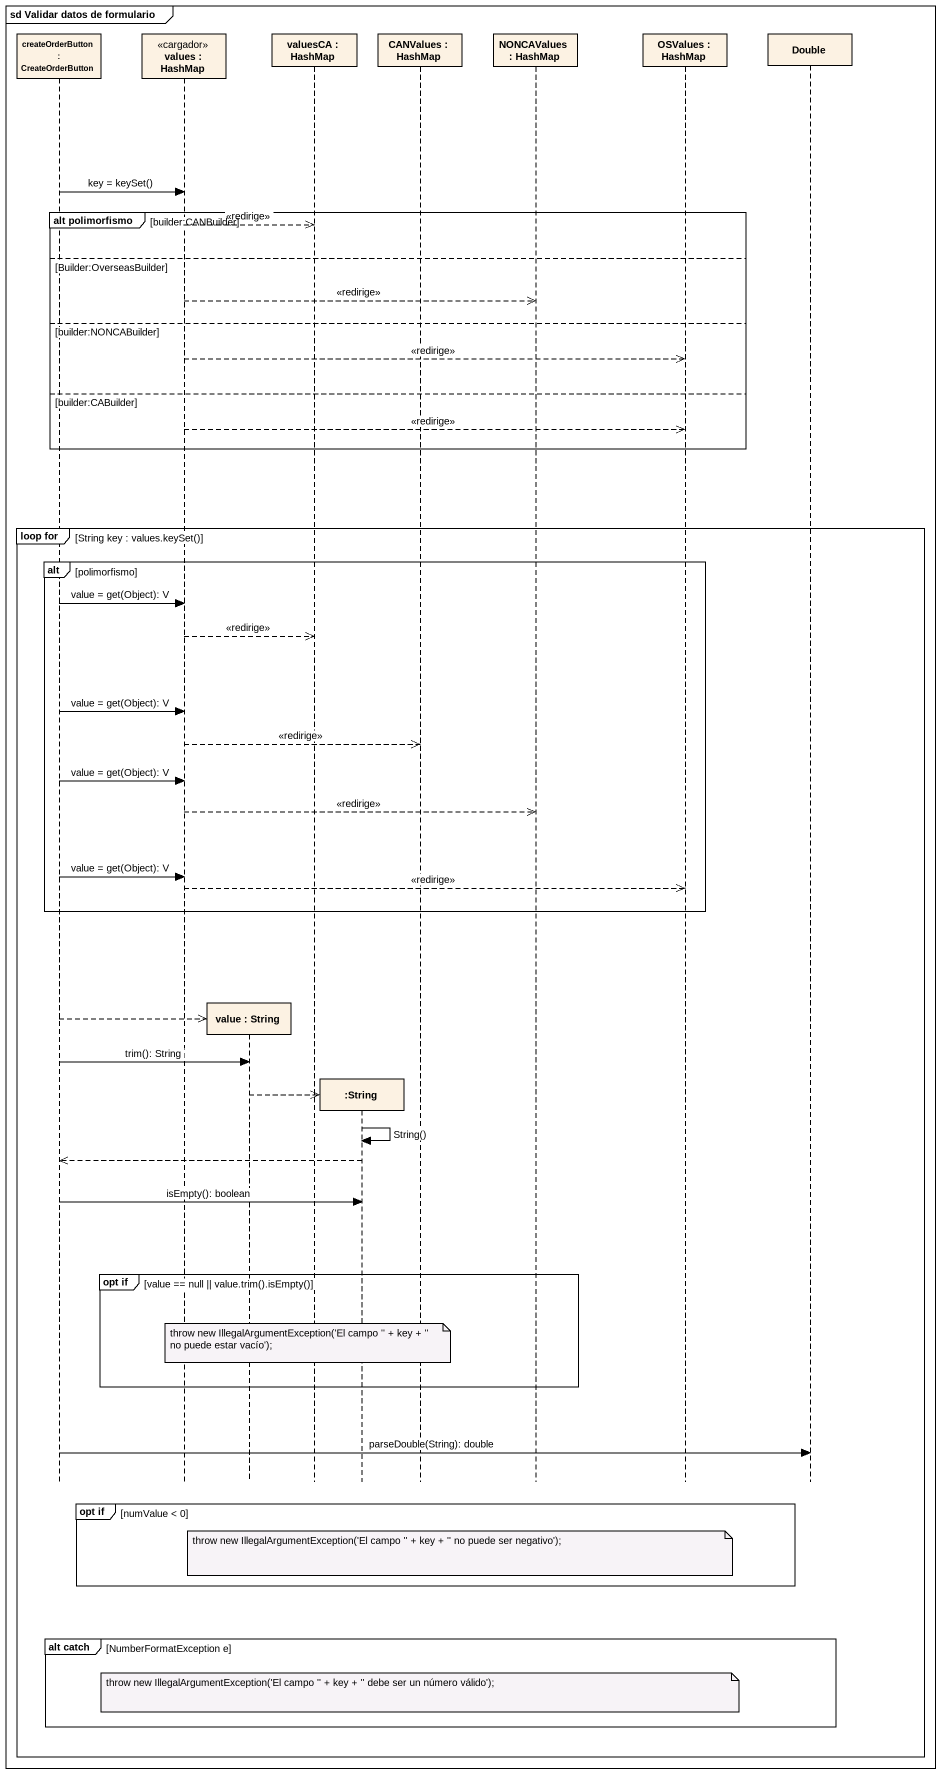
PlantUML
@startuml
mainframe sd Validar datos de formulario
hide footbox
participant "createOrderButton : CreateOrderButton" as createOrderButton
participant "values : HashMap" as values <<cargador>>
participant "value : String" as value
participant "valuesCA : HashMap" as valuesCA
participant ":String" as String
participant "CANValues : HashMap" as CANValues
participant "NONCAValues : HashMap" as NONCAValues
participant "OSValues : HashMap" as OSValues
participant Double

createOrderButton -> values : key = keySet()
group alt polimorfismo [builder:CANBuilder]
  values -->> valuesCA : <<redirige>>
else Builder:OverseasBuilder
  values -->> NONCAValues : <<redirige>>
else builder:NONCABuilder
  values -->> OSValues : <<redirige>>
else builder:CABuilder
  values -->> OSValues : <<redirige>>
end
group loop for [String key : values.keySet()]
  alt polimorfismo
    createOrderButton -> values : value = get(Object): V
    values -->> valuesCA : <<redirige>>
    createOrderButton -> values : value = get(Object): V
    values -->> CANValues : <<redirige>>
    createOrderButton -> values : value = get(Object): V
    values -->> NONCAValues : <<redirige>>
    createOrderButton -> values : value = get(Object): V
    values -->> OSValues : <<redirige>>
  end
  createOrderButton -->> value **
  createOrderButton -> value : trim(): String
  value -->> String **
  String -> String : String()
  String -->> createOrderButton
  createOrderButton -> String : isEmpty(): boolean
  group opt if [value == null || value.trim().isEmpty()]
    note over valuesCA : throw new IllegalArgumentException('El campo '' + key + '' no puede estar vacío');
  end
  createOrderButton -> Double : parseDouble(String): double
  group opt if [numValue < 0]
    note over CANValues : throw new IllegalArgumentException('El campo '' + key + '' no puede ser negativo');
  end
  group alt catch [NumberFormatException e]
    note over CANValues : throw new IllegalArgumentException('El campo '' + key + '' debe ser un número válido');
  end
end
@enduml
